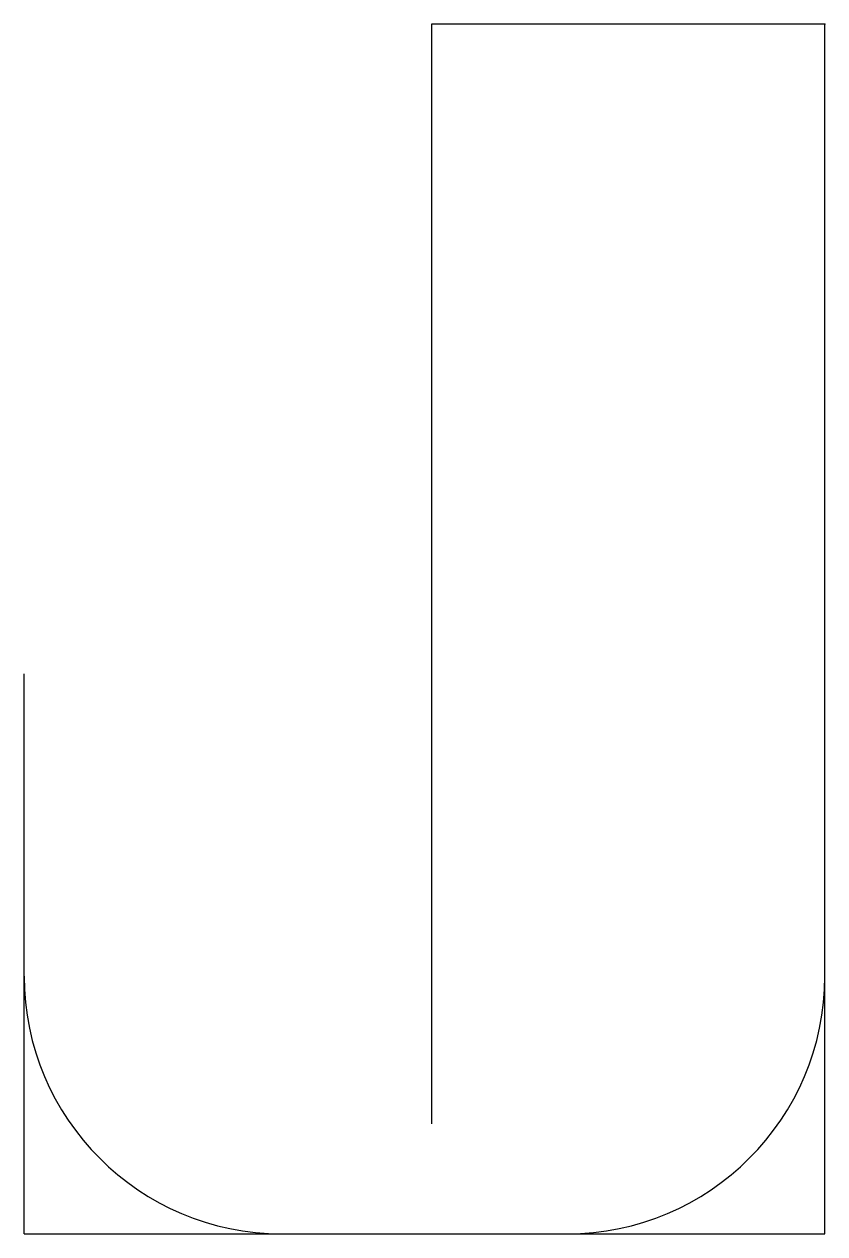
# Model space of a CAD drawing. Header units: millimetres. Extents: x -23.3 to 0, y -35.2 to 0.
import ezdxf

# ---------------------------------------------------------------- set-up
doc = ezdxf.new("R2010")
doc.units = ezdxf.units.MM
doc.layers.get('0').update_dxf_attribs({"linetype": 'CONTINUOUS'})

msp = doc.modelspace()

# ---------------------------------------------------------------- linework, layer by layer
for p, q in [((0, 0), (-11.45, 0)), ((0, -35.2), (0, 0)), ((-11.45, 0), (-11.45, -32)), ((-23.3, -35.2), (-23.3, -18.9)), ((-23.3, -35.2), (0, -35.2))]:
    msp.add_line(p, q)
for centre, start, end in [((-15.8, -27.7), 180, 270), ((-7.5, -27.7), -90, 0)]:
    msp.add_arc(centre, 7.5, start, end)
msp.add_point((0, 0))

doc.saveas('drawing.dxf')
